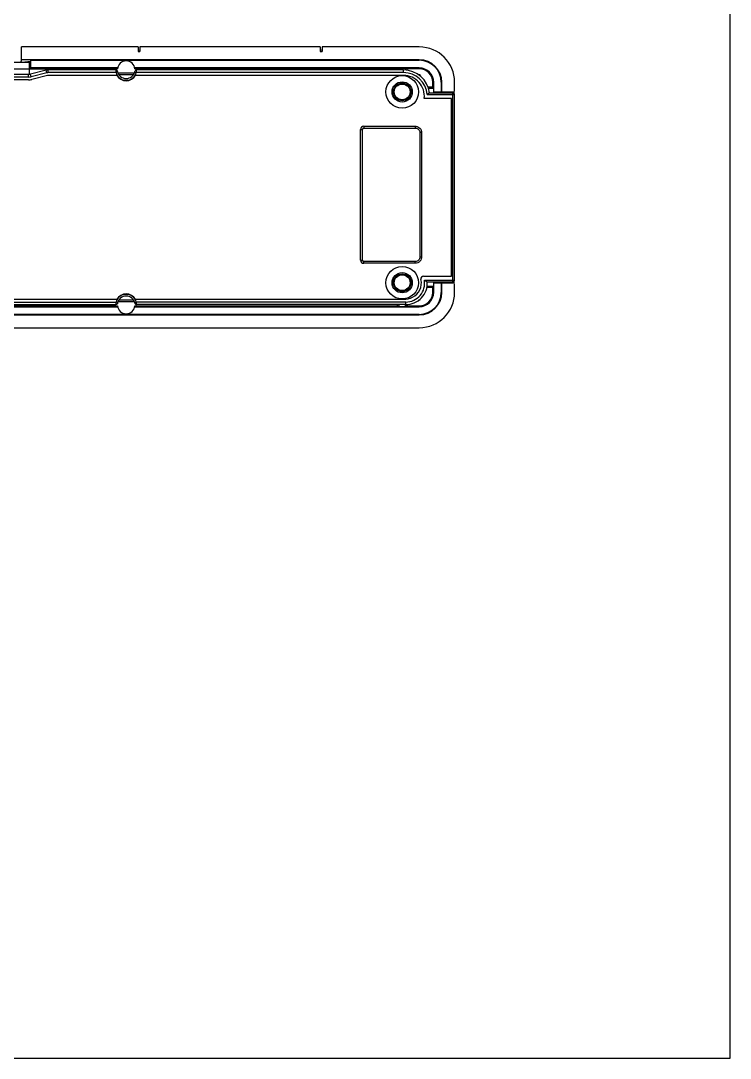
# Model space of a CAD drawing. Header units: millimetres. Extents: x -72 to 405, y 0 to 210.
# Drawn here: x 324.7 to 405.5, y 0 to 118.1 of the extents above; entities that cross this region are included whole.
import ezdxf

# ---------------------------------------------------------------- set-up
doc = ezdxf.new("R2010")
doc.units = ezdxf.units.MM
doc.header["$LTSCALE"] = 16.335
doc.layers.get('0').update_dxf_attribs({"linetype": 'CONTINUOUS'})

msp = doc.modelspace()

# ---------------------------------------------------------------- linework, layer by layer
at = {"color": 7, "linetype": 'Continuous'}
for p, q in [((405.467, 0), (405.467, 210)), ((324.81, 113.49), (324.81, 115.106)), ((338.077, 115.106), (324.81, 115.106)), ((338.077, 115.106), (338.077, 114.59)), ((338.077, 114.59), (338.277, 114.59)), ((358.803, 115.106), (338.277, 115.106)), ((338.277, 115.106), (338.277, 114.59)), ((358.803, 115.106), (358.803, 114.59)), ((358.803, 114.59), (359.003, 114.59)), ((370.077, 115.106), (359.003, 115.106)), ((359.003, 115.106), (359.003, 114.59)), ((306.627, 113.39), (325.71, 113.39)), ((370.077, 113.647), (324.81, 113.647)), ((325.71, 111.993), (325.71, 113.39)), ((325.81, 113.59), (325.81, 112.689)), ((325.81, 113.59), (370.077, 113.59)), ((370.077, 113.647), (370.077, 113.59)), ((325.708, 112.59), (306.628, 112.59)), ((325.71, 112.615), (335.717, 112.615)), ((335.734, 112.723), (325.81, 112.723)), ((327.592, 112.455), (325.83, 112.014)), ((327.664, 112.164), (327.592, 112.455)), ((327.833, 112.185), (327.833, 112.485)), ((335.534, 112.485), (327.833, 112.485)), ((335.75, 112.24), (335.558, 112.185)), ((335.731, 112.318), (335.73, 112.323)), ((335.732, 112.313), (335.731, 112.318)), ((337.673, 112.24), (337.866, 112.185)), ((370.077, 112.723), (337.69, 112.723)), ((337.693, 112.323), (337.691, 112.313)), ((337.707, 112.615), (367.592, 112.615)), ((368.277, 112.485), (337.89, 112.485)), ((367.592, 112.615), (367.74, 112.689)), ((367.592, 112.615), (367.592, 112.485)), ((367.74, 112.689), (368.513, 112.689)), ((367.74, 112.689), (367.74, 112.485)), ((368.277, 112.185), (368.277, 112.485)), ((368.513, 112.689), (368.662, 112.615)), ((368.513, 112.458), (368.513, 112.689)), ((370.077, 112.615), (368.662, 112.615)), ((368.662, 112.615), (368.662, 112.432)), ((370.077, 112.615), (370.077, 112.723)), ((325.587, 111.985), (306.75, 111.985)), ((325.587, 111.685), (306.75, 111.685)), ((325.584, 111.365), (306.753, 111.365)), ((325.587, 111.685), (325.587, 111.985)), ((325.903, 111.723), (325.83, 112.014)), ((327.664, 112.164), (325.903, 111.723)), ((327.745, 111.855), (325.983, 111.415)), ((335.644, 111.865), (327.83, 111.865)), ((335.558, 112.185), (327.833, 112.185)), ((337.619, 112.125), (335.805, 112.125)), ((335.868, 111.99), (337.556, 111.99)), ((368.277, 111.865), (337.78, 111.865)), ((368.277, 112.185), (337.866, 112.185)), ((369.903, 111.99), (370.127, 111.99)), ((370.127, 111.99), (370.127, 111.834)), ((371.602, 111.09), (371.71, 111.09)), ((371.602, 110.525), (371.602, 111.09)), ((371.71, 109.99), (371.71, 111.09)), ((372.635, 111.09), (372.577, 111.09)), ((372.577, 111.09), (372.577, 109.99)), ((372.635, 109.99), (372.635, 111.09)), ((374.093, 110.19), (374.093, 111.09)), ((371.602, 110.525), (371.081, 110.525)), ((371.676, 110.376), (371.129, 110.376)), ((371.229, 109.886), (373.882, 109.886)), ((371.602, 110.525), (371.676, 110.376)), ((371.676, 110.376), (371.676, 109.886)), ((371.706, 109.886), (371.71, 109.99)), ((371.71, 109.99), (373.893, 109.99)), ((373.831, 109.99), (373.82, 109.893)), ((373.882, 88.373), (373.882, 109.886)), ((374.017, 110.037), (373.996, 109.852)), ((373.732, 109.24), (370.639, 109.24)), ((371.055, 109.765), (370.964, 109.686)), ((370.964, 109.686), (374.082, 109.686)), ((373.732, 89.02), (373.732, 109.24)), ((374.082, 88.573), (374.082, 109.686)), ((363.396, 105.728), (363.596, 105.728)), ((363.396, 90.828), (363.396, 105.728)), ((363.596, 90.828), (363.596, 105.728)), ((363.745, 106.078), (369.618, 106.078)), ((363.745, 106.078), (363.745, 105.878)), ((363.745, 105.878), (369.627, 105.878)), ((369.618, 106.078), (369.618, 105.878)), ((370.127, 105.447), (370.127, 105.37)), ((370.134, 105.37), (370.134, 91.186)), ((370.334, 105.361), (370.134, 105.361)), ((370.334, 105.361), (370.334, 91.195)), ((370.127, 91.186), (370.127, 91.108)), ((370.334, 91.195), (370.134, 91.195)), ((363.396, 90.828), (363.596, 90.828)), ((369.627, 90.679), (363.745, 90.679)), ((363.745, 90.479), (363.745, 90.679)), ((369.618, 90.479), (363.745, 90.479)), ((369.618, 90.479), (369.618, 90.679)), ((370.551, 89.02), (373.732, 89.02)), ((370.66, 88.573), (374.082, 88.573)), ((371.602, 87.735), (370.935, 87.735)), ((370.946, 87.883), (371.676, 87.883)), ((370.967, 88.373), (373.882, 88.373)), ((371.676, 87.883), (371.602, 87.735)), ((371.602, 87.17), (371.602, 87.735)), ((371.676, 88.373), (371.676, 87.883)), ((371.706, 88.373), (371.71, 88.27)), ((371.71, 88.27), (373.893, 88.27)), ((371.71, 87.17), (371.71, 88.27)), ((372.577, 88.27), (372.577, 87.17)), ((372.635, 87.17), (372.635, 88.27)), ((373.82, 88.366), (373.831, 88.27)), ((373.996, 88.407), (374.017, 88.223)), ((374.093, 87.17), (374.093, 88.07)), ((292.413, 86.394), (335.644, 86.394)), ((337.556, 86.27), (335.868, 86.27)), ((337.78, 86.394), (368.277, 86.394)), ((370.127, 86.27), (369.979, 86.27)), ((370.127, 86.391), (370.127, 86.27)), ((371.602, 87.17), (371.71, 87.17)), ((372.635, 87.17), (372.577, 87.17)), ((281.547, 85.537), (335.734, 85.537)), ((283.832, 85.645), (335.717, 85.645)), ((292.413, 86.075), (335.558, 86.075)), ((292.413, 85.775), (335.534, 85.775)), ((335.75, 86.02), (335.558, 86.075)), ((335.73, 85.937), (335.732, 85.947)), ((335.805, 86.135), (337.619, 86.135)), ((337.673, 86.02), (337.866, 86.075)), ((337.69, 85.537), (370.077, 85.537)), ((337.692, 85.942), (337.693, 85.937)), ((337.707, 85.645), (367.592, 85.645)), ((368.535, 86.075), (337.866, 86.075)), ((368.535, 85.775), (337.89, 85.775)), ((367.592, 85.645), (367.592, 85.775)), ((367.74, 85.57), (367.592, 85.645)), ((367.74, 85.775), (367.74, 85.57)), ((367.74, 85.57), (368.513, 85.57)), ((368.513, 85.57), (368.513, 85.776)), ((368.662, 85.645), (368.513, 85.57)), ((368.535, 85.775), (368.535, 86.075)), ((368.662, 85.645), (368.662, 85.794)), ((368.662, 85.645), (370.077, 85.645)), ((370.077, 85.645), (370.077, 85.537)), ((370.077, 84.67), (281.547, 84.67)), ((281.547, 84.612), (370.077, 84.612)), ((370.077, 84.612), (370.077, 84.67)), ((281.547, 83.154), (370.077, 83.154)), ((-71.741, 0), (405.467, 0))]:
    msp.add_line(p, q, dxfattribs=at)
at = {"color": 40, "linetype": 'Continuous'}
for p, q in [((369.627, 105.871), (369.704, 105.871)), ((369.693, 90.686), (369.627, 90.686))]:
    msp.add_line(p, q, dxfattribs=at)
at = {"color": 7, "linetype": 'Continuous'}
for centre, radius in [((368.127, 109.99), 1.85), ((368.127, 109.99), 1.15), ((368.127, 109.99), 1), ((368.127, 109.99), 0.9), ((368.127, 88.27), 1.85), ((368.127, 88.27), 1.15), ((368.127, 88.27), 1), ((368.127, 88.27), 0.9)]:
    msp.add_circle(centre, radius, dxfattribs=at)
for centre, radius, start, end in [((370.077, 111.09), 4.016, 0, 90), ((336.712, 112.515), 1, 5.76666, 174.23334), ((370.077, 111.09), 2.558, 0, 90), ((370.077, 111.09), 2.5, 0, 90), ((327.833, 111.487), 0.997, 90.0264, 104.00985), ((336.712, 112.515), 1, 191.05639, 348.94361), ((368.277, 109.49), 2.995, 7.57312, 90), ((370.077, 111.09), 1.633, 0, 90), ((370.077, 111.09), 1.525, 0, 90), ((325.584, 113.013), 1.648, 269.99995, 284.0363), ((325.586, 112.992), 1.008, 270.02626, 284.00999), ((325.586, 112.993), 1.309, 270.02629, 284.00996), ((327.833, 111.489), 0.696, 90.02633, 104.00992), ((327.83, 111.516), 0.349, 89.99988, 104.03636), ((336.712, 112.515), 1.2, 195.96771, 344.03229), ((336.712, 112.515), 1.25, 211.29549, 328.70451), ((368.277, 109.49), 2.695, 4.18129, 90), ((368.277, 109.49), 2.376, 353.95899, 90), ((363.745, 105.728), 0.349, 90, 180), ((363.745, 105.728), 0.149, 90, 180), ((363.745, 90.828), 0.349, 180, 270), ((363.745, 90.828), 0.149, 180, 270), ((368.535, 88.228), 2.152, 270, 9.22807), ((368.535, 88.228), 1.776, 295.47978, 13.70229), ((370.551, 88.72), 0.3, 90, 193.70229), ((368.535, 88.228), 2.452, 270, 3.43586), ((336.712, 85.745), 1.2, 15.96771, 164.03229), ((336.712, 85.745), 1.25, 31.29549, 148.70451), ((336.712, 85.745), 1, 11.05639, 168.94361), ((368.277, 88.77), 2.376, 270, 295.47978), ((370.077, 87.17), 4.016, 270, 360), ((370.077, 87.17), 2.558, 270, 360), ((370.077, 87.17), 2.5, 270, 360), ((370.077, 87.17), 1.633, 270, 360), ((370.077, 87.17), 1.525, 270, 360), ((336.712, 85.745), 1, 185.76666, 354.23334)]:
    msp.add_arc(centre, radius, start, end, dxfattribs=at)
at = {"color": 40, "linetype": 'Continuous'}
for centre, start, end in [((363.745, 105.728), 90, 180), ((363.745, 90.828), 180, 270)]:
    msp.add_arc(centre, 0.142, start, end, dxfattribs=at)
at = {"color": 7, "linetype": 'Continuous'}
for centre, major_axis, ratio, start_param, end_param in [((323.71, 114.949), (1.1, 0), 0.0524078, -0.4239809, 0), ((338.777, 114.778), (0.7, 0), 0.0524078, -3.1415927, -2.3789426), ((358.303, 114.778), (0.7, 0), 0.0524078, -0.7626501, 0), ((323.71, 113.49), (1.1, 0), 0.0524078, -0.4239809, 0), ((323.71, 113.49), (2.1, 0), 0.0524078, 5.210299, 6.2831853), ((323.71, 112.689), (2.1, 0), 0.0174551, 5.9814942, 6.2831853), ((373.893, 110.19), (-0.2, 0), 0.9986295, 7.8539816, 9.424778), ((373.893, 88.07), (0.2, 0), 0.9986295, 0, 1.5707963)]:
    msp.add_ellipse(centre, major_axis=major_axis, ratio=ratio, start_param=start_param, end_param=end_param, dxfattribs=at)
for points, knots in [([(335.534, 112.485), (335.532, 112.513), (335.548, 112.284), (335.552, 112.256), (335.558, 112.185)], [0, 0, 0, 0, 0.2865948, 1, 1, 1, 1]), ([(335.73, 112.323), (335.722, 112.367), (335.672, 112.452), (335.579, 112.485), (335.534, 112.485)], [0, 0, 0, 0, 0.4999753, 1, 1, 1, 1]), ([(337.693, 112.323), (337.702, 112.367), (337.752, 112.452), (337.845, 112.485), (337.89, 112.485)], [0, 0, 0, 0, 0.4999753, 1, 1, 1, 1]), ([(337.866, 112.185), (337.869, 112.223), (337.876, 112.305), (337.881, 112.364), (337.891, 112.513), (337.89, 112.485)], [0, 0, 0, 0, 0.3859454, 0.7124905, 1, 1, 1, 1]), ([(371.229, 109.886), (371.218, 109.887), (371.192, 109.874), (371.153, 109.847), (371.106, 109.809), (371.073, 109.78), (371.055, 109.765)], [0, 0, 0, 0, 0.1526345, 0.3870788, 0.6772287, 1, 1, 1, 1]), ([(374.082, 109.686), (374.082, 109.737), (374.039, 109.844), (373.933, 109.886), (373.882, 109.886)], [0, 0, 0, 0, 0.5002154, 1, 1, 1, 1]), ([(369.618, 106.078), (369.67, 106.078), (369.773, 106.068), (369.872, 106.036), (369.919, 106.015)], [0, 0, 0, 0, 0.5000075, 1, 1, 1, 1]), ([(369.627, 105.878), (369.693, 105.877), (369.826, 105.852), (369.995, 105.738), (370.108, 105.57), (370.133, 105.436), (370.134, 105.37)], [0, 0, 0, 0, 0.2499659, 0.4999337, 0.7499274, 1, 1, 1, 1]), ([(369.919, 106.015), (370.003, 105.976), (370.159, 105.865), (370.259, 105.701), (370.291, 105.614)], [0, 0, 0, 0, 0.4999765, 1, 1, 1, 1]), ([(370.134, 91.186), (370.133, 91.121), (370.108, 90.987), (369.995, 90.818), (369.826, 90.705), (369.693, 90.679), (369.627, 90.679)], [0, 0, 0, 0, 0.2499557, 0.4999352, 0.7499019, 1, 1, 1, 1]), ([(370.302, 90.977), (370.272, 90.88), (370.168, 90.697), (369.997, 90.575), (369.903, 90.535)], [0, 0, 0, 0, 0.4999994, 1, 1, 1, 1]), ([(373.882, 88.373), (373.933, 88.373), (374.039, 88.416), (374.082, 88.522), (374.082, 88.573)], [0, 0, 0, 0, 0.4997847, 1, 1, 1, 1]), ([(370.765, 88.497), (370.785, 88.483), (370.824, 88.454), (370.879, 88.416), (370.921, 88.389), (370.949, 88.376), (370.962, 88.373), (370.967, 88.373)], [0, 0, 0, 0, 0.3147331, 0.6038098, 0.8437005, 0.9346016, 1, 1, 1, 1]), ([(335.558, 86.075), (335.555, 86.037), (335.547, 85.954), (335.542, 85.896), (335.532, 85.746), (335.534, 85.775)], [0, 0, 0, 0, 0.3859454, 0.7124905, 1, 1, 1, 1]), ([(335.73, 85.937), (335.722, 85.893), (335.672, 85.808), (335.579, 85.775), (335.534, 85.775)], [0, 0, 0, 0, 0.4999753, 1, 1, 1, 1]), ([(337.693, 85.937), (337.702, 85.893), (337.752, 85.808), (337.845, 85.775), (337.89, 85.775)], [0, 0, 0, 0, 0.4999753, 1, 1, 1, 1]), ([(337.89, 85.775), (337.891, 85.746), (337.876, 85.975), (337.872, 86.004), (337.866, 86.075)], [0, 0, 0, 0, 0.2866813, 1, 1, 1, 1])]:
    msp.add_open_spline(points, degree=3, knots=knots, dxfattribs=at)
at = {"color": 40, "linetype": 'Continuous'}
for points in [[(369.627, 105.871), (369.695, 105.87), (369.822, 105.845), (369.99, 105.734), (370.101, 105.565), (370.126, 105.439), (370.127, 105.37)], [(370.127, 91.187), (370.126, 91.118), (370.101, 90.991), (369.99, 90.823), (369.822, 90.712), (369.695, 90.687), (369.627, 90.686)]]:
    msp.add_open_spline(points, degree=3, dxfattribs=at)
at = {"color": 7, "linetype": 'Continuous'}
for points in [[(370.291, 105.614), (370.32, 105.534), (370.334, 105.447), (370.334, 105.361)], [(370.334, 91.195), (370.334, 91.122), (370.324, 91.047), (370.302, 90.977)], [(369.903, 90.535), (369.814, 90.497), (369.715, 90.479), (369.618, 90.479)], [(370.66, 88.573), (370.695, 88.548), (370.73, 88.523), (370.765, 88.497)]]:
    msp.add_open_spline(points, degree=3, dxfattribs=at)

doc.saveas('drawing.dxf')
